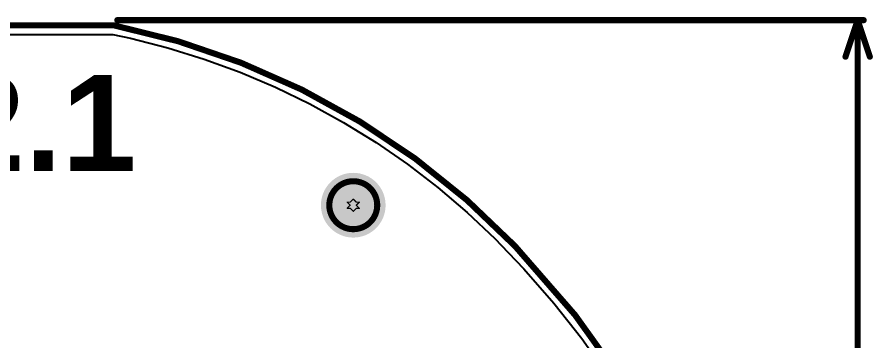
# Model space of a CAD drawing. Header units: inches. Extents: x -5 to 433, y -20 to 71.
# Drawn here: x 55.97 to 91.69, y 57.34 to 70.84 of the extents above; entities that cross this region are included whole.
import ezdxf

# ---------------------------------------------------------------- set-up
doc = ezdxf.new("R2010")
doc.units = ezdxf.units.IN
for name, color, linetype in [('Board Outline', 216, 'Continuous'), ('Bottom Layer', 5, 'Continuous'), ('Bottom Solder', 6, 'Continuous'), ('Deimensions', 6, 'Continuous'), ('Drill Drawing', 1, 'Continuous'), ('Multi-Layer', 9, 'Continuous'), ('Pad Holes', 156, 'Continuous'), ('Top Layer', 1, 'Continuous'), ('Top Overlay', 2, 'Continuous'), ('Top Solder', 216, 'Continuous')]:
    doc.layers.add(name, color=color, linetype=linetype)
doc.styles.add('Arial_Bold', font='', dxfattribs={"height": 0.2})
doc.styles.get('Arial_Bold').set_extended_font_data('Arial', bold=True)

msp = doc.modelspace()

# ---------------------------------------------------------------- hatches: boundary and pattern name
at = {"layer": 'Bottom Layer'}
h = msp.add_hatch(color=5, dxfattribs=at)
edge = h.paths.add_edge_path()
edge.add_arc((70, 63), 1.3, 0, 360)
at = {"layer": 'Bottom Solder'}
h = msp.add_hatch(color=6, dxfattribs=at)
edge = h.paths.add_edge_path()
edge.add_arc((70, 63), 1.35, 0, 360)
at = {"layer": 'Multi-Layer'}
h = msp.add_hatch(color=9, dxfattribs=at)
edge = h.paths.add_edge_path()
edge.add_arc((70, 63), 1.3, 0, 360)
at = {"layer": 'Pad Holes'}
h = msp.add_hatch(color=7, dxfattribs=at)
edge = h.paths.add_edge_path()
edge.add_arc((70, 63), 1, 0, 360)
at = {"layer": 'Top Layer'}
h = msp.add_hatch(color=1, dxfattribs=at)
edge = h.paths.add_edge_path()
edge.add_arc((70, 63), 1.3, 0, 360)
at = {"layer": 'Top Solder'}
h = msp.add_hatch(color=216, dxfattribs=at)
edge = h.paths.add_edge_path()
edge.add_arc((70, 63), 1.35, 0, 360)

# ---------------------------------------------------------------- linework, layer by layer
at = {"layer": 'Board Outline'}
for points in [[(20, 70.5, 0.254, 0.254, 0), (60, 70.5, 0.254, 0.254, 0)], [(60, 70.5, 0.254, 0.254, -0.152792), (76.75, 61.298, 0.254, 0.254, 0)], [(69, 63, 0.254, 0.254, -1), (71, 63, 0.254, 0.254, 0)], [(71, 63, 0.254, 0.254, -1), (69, 63, 0.254, 0.254, 0)], [(76.75, 61.298, 0.254, 0.254, -0.095808), (85, 48.544, 0.254, 0.254, 0)]]:
    msp.add_lwpolyline(points, format="xyseb", dxfattribs=at)
for points in [[(59.936, 70.5, 0.127, 0.127, 1), (60.063, 70.5, 0.127, 0.127, 1)], [(59.936, 70.5, 0.127, 0.127, 1), (60.063, 70.5, 0.127, 0.127, 1)], [(68.936, 63, 0.127, 0.127, 1), (69.063, 63, 0.127, 0.127, 1)], [(68.936, 63, 0.127, 0.127, 1), (69.063, 63, 0.127, 0.127, 1)], [(70.937, 63, 0.127, 0.127, 1), (71.064, 63, 0.127, 0.127, 1)], [(70.937, 63, 0.127, 0.127, 1), (71.064, 63, 0.127, 0.127, 1)], [(76.686, 61.298, 0.127, 0.127, 1), (76.813, 61.298, 0.127, 0.127, 1)], [(76.686, 61.298, 0.127, 0.127, 1), (76.813, 61.298, 0.127, 0.127, 1)]]:
    msp.add_lwpolyline(points, format="xyseb", close=True, dxfattribs=at)
at = {"layer": 'Deimensions'}
for points in [[(60.147, 70.714, 0.254, 0.254, 0), (91.313, 70.714, 0.254, 0.254, 0)], [(90.551, 69.19, 0.254, 0.254, 0), (91.059, 70.714, 0.254, 0.254, 0)], [(91.059, 70.714, 0.254, 0.254, 0), (91.567, 69.19, 0.254, 0.254, 0)], [(91.059, 33.931, 0.254, 0.254, 0), (91.059, 70.714, 0.254, 0.254, 0)]]:
    msp.add_lwpolyline(points, format="xyseb", dxfattribs=at)
for points in [[(60.084, 70.714, 0.127, 0.127, 1), (60.211, 70.714, 0.127, 0.127, 1)], [(90.995, 70.714, 0.127, 0.127, 1), (91.122, 70.714, 0.127, 0.127, 1)], [(90.995, 70.714, 0.127, 0.127, 1), (91.122, 70.714, 0.127, 0.127, 1)], [(90.995, 70.714, 0.127, 0.127, 1), (91.122, 70.714, 0.127, 0.127, 1)], [(91.249, 70.714, 0.127, 0.127, 1), (91.376, 70.714, 0.127, 0.127, 1)], [(90.487, 69.19, 0.127, 0.127, 1), (90.614, 69.19, 0.127, 0.127, 1)], [(91.504, 69.19, 0.127, 0.127, 1), (91.63, 69.19, 0.127, 0.127, 1)]]:
    msp.add_lwpolyline(points, format="xyseb", close=True, dxfattribs=at)
at = {"layer": 'Drill Drawing'}
for points in [[(69.873, 63.127, 0.0508, 0.0508, 0), (70, 63.254, 0.0508, 0.0508, 0)], [(70, 63.254, 0.0508, 0.0508, 0), (70.127, 63.127, 0.0508, 0.0508, 0)], [(69.746, 63.127, 0.0508, 0.0508, 0), (69.873, 63, 0.0508, 0.0508, 0)], [(69.746, 63.127, 0.0508, 0.0508, 0), (69.873, 63.127, 0.0508, 0.0508, 0)], [(69.746, 62.873, 0.0508, 0.0508, 0), (69.873, 63, 0.0508, 0.0508, 0)], [(69.746, 62.873, 0.0508, 0.0508, 0), (69.873, 62.873, 0.0508, 0.0508, 0)], [(69.873, 62.873, 0.0508, 0.0508, 0), (70, 62.746, 0.0508, 0.0508, 0)], [(70, 62.746, 0.0508, 0.0508, 0), (70.127, 62.873, 0.0508, 0.0508, 0)], [(70.127, 63.127, 0.0508, 0.0508, 0), (70.254, 63.127, 0.0508, 0.0508, 0)], [(70.127, 63, 0.0508, 0.0508, 0), (70.254, 63.127, 0.0508, 0.0508, 0)], [(70.127, 63, 0.0508, 0.0508, 0), (70.254, 62.873, 0.0508, 0.0508, 0)], [(70.127, 62.873, 0.0508, 0.0508, 0), (70.254, 62.873, 0.0508, 0.0508, 0)]]:
    msp.add_lwpolyline(points, format="xyseb", dxfattribs=at)
for points in [[(69.987, 63.254, 0.0254, 0.0254, 1), (70.013, 63.254, 0.0254, 0.0254, 1)], [(69.987, 63.254, 0.0254, 0.0254, 1), (70.013, 63.254, 0.0254, 0.0254, 1)], [(69.733, 63.127, 0.0254, 0.0254, 1), (69.759, 63.127, 0.0254, 0.0254, 1)], [(69.733, 63.127, 0.0254, 0.0254, 1), (69.759, 63.127, 0.0254, 0.0254, 1)], [(69.733, 62.873, 0.0254, 0.0254, 1), (69.759, 62.873, 0.0254, 0.0254, 1)], [(69.733, 62.873, 0.0254, 0.0254, 1), (69.759, 62.873, 0.0254, 0.0254, 1)], [(69.86, 63.127, 0.0254, 0.0254, 1), (69.886, 63.127, 0.0254, 0.0254, 1)], [(69.86, 63.127, 0.0254, 0.0254, 1), (69.886, 63.127, 0.0254, 0.0254, 1)], [(69.86, 63, 0.0254, 0.0254, 1), (69.886, 63, 0.0254, 0.0254, 1)], [(69.86, 63, 0.0254, 0.0254, 1), (69.886, 63, 0.0254, 0.0254, 1)], [(69.86, 62.873, 0.0254, 0.0254, 1), (69.886, 62.873, 0.0254, 0.0254, 1)], [(69.86, 62.873, 0.0254, 0.0254, 1), (69.886, 62.873, 0.0254, 0.0254, 1)], [(70.114, 63.127, 0.0254, 0.0254, 1), (70.14, 63.127, 0.0254, 0.0254, 1)], [(70.114, 63.127, 0.0254, 0.0254, 1), (70.14, 63.127, 0.0254, 0.0254, 1)], [(70.114, 63, 0.0254, 0.0254, 1), (70.14, 63, 0.0254, 0.0254, 1)], [(70.114, 63, 0.0254, 0.0254, 1), (70.14, 63, 0.0254, 0.0254, 1)], [(70.114, 62.873, 0.0254, 0.0254, 1), (70.14, 62.873, 0.0254, 0.0254, 1)], [(70.114, 62.873, 0.0254, 0.0254, 1), (70.14, 62.873, 0.0254, 0.0254, 1)], [(70.241, 63.127, 0.0254, 0.0254, 1), (70.267, 63.127, 0.0254, 0.0254, 1)], [(70.241, 63.127, 0.0254, 0.0254, 1), (70.267, 63.127, 0.0254, 0.0254, 1)], [(70.241, 62.873, 0.0254, 0.0254, 1), (70.267, 62.873, 0.0254, 0.0254, 1)], [(70.241, 62.873, 0.0254, 0.0254, 1), (70.267, 62.873, 0.0254, 0.0254, 1)], [(69.987, 62.746, 0.0254, 0.0254, 1), (70.013, 62.746, 0.0254, 0.0254, 1)], [(69.987, 62.746, 0.0254, 0.0254, 1), (70.013, 62.746, 0.0254, 0.0254, 1)]]:
    msp.add_lwpolyline(points, format="xyseb", close=True, dxfattribs=at)
at = {"layer": 'Top Layer'}
for p, q in [((20.039, 70.112), (59.961, 70.112)), ((59.961, 70.112), (60.706, 69.961)), ((60.706, 69.961), (62.255, 69.566)), ((62.255, 69.566), (63.781, 69.094)), ((63.781, 69.094), (65.282, 68.545)), ((65.282, 68.545), (66.753, 67.921)), ((66.753, 67.921), (68.191, 67.223)), ((68.191, 67.223), (69.591, 66.453)), ((69.591, 66.453), (70.951, 65.614)), ((70.951, 65.614), (72.267, 64.707)), ((72.267, 64.707), (73.535, 63.735)), ((73.535, 63.735), (74.753, 62.7)), ((74.753, 62.7), (75.916, 61.605)), ((75.916, 61.605), (76.47, 61.029)), ((76.47, 61.029), (77.125, 60.346)), ((77.125, 60.346), (78.369, 58.921)), ((78.369, 58.921), (79.544, 57.437)), ((79.544, 57.437), (80.646, 55.899))]:
    msp.add_line(p, q, dxfattribs=at)

# ---------------------------------------------------------------- texts
at = {"layer": 'Top Overlay', "style": 'Arial_Bold'}
msp.add_text('IoT-Button-v2.1', height=4, dxfattribs=at).set_placement((19.976, 64.427))

doc.saveas('drawing.dxf')
